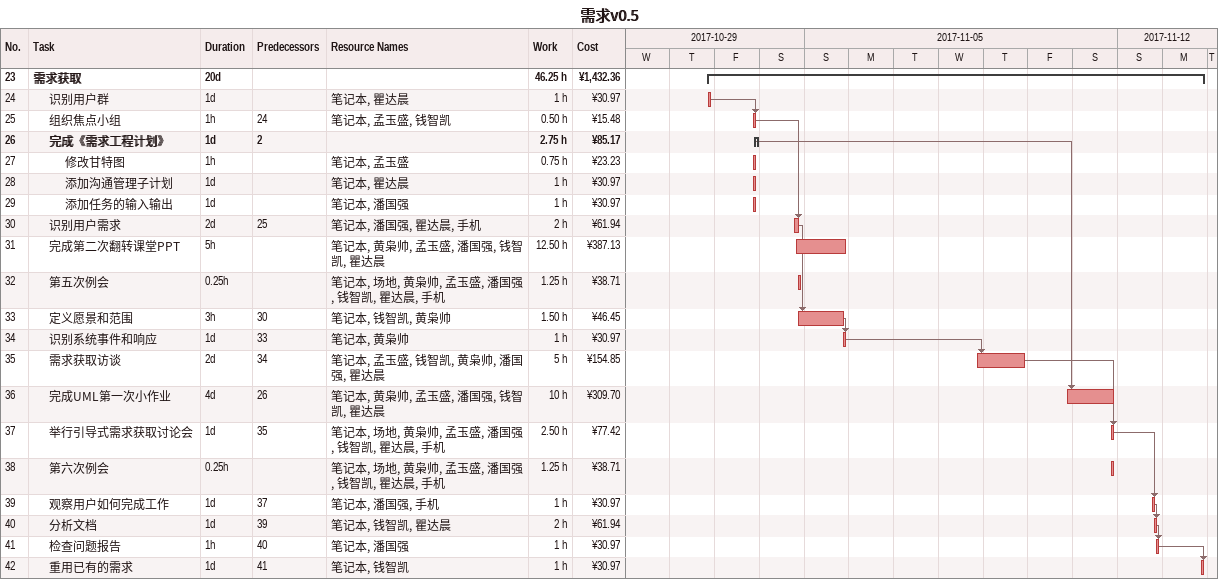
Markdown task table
需求v0.5

| ID | Level | Task | Duration | Start | Finish | Predecessors | Resources | Work (h) | Cost (¥) |
|---|---|---|---|---|---|---|---|---|---|
| 23 | 1 | **需求获取** | 20d | 2017-11-02 | 2017-11-13 |  |  | 46.25 | 1432.36 |
| 24 | 2 | 识别用户群 | 1d | 2017-11-02 | 2017-11-02 |  | 笔记本, 瞿达晨 | 1 | 30.97 |
| 25 | 2 | 组织焦点小组 | 1h | 2017-11-03 | 2017-11-03 | 24 | 笔记本, 孟玉盛, 钱智凯 | 0.50 | 15.48 |
| 26 | 2 | **完成《需求工程计划》** | 1d | 2017-11-03 | 2017-11-03 | 2 |  | 2.75 | 85.17 |
| 27 | 3 | 修改甘特图 | 1h | 2017-11-03 | 2017-11-03 |  | 笔记本, 孟玉盛 | 0.75 | 23.23 |
| 28 | 3 | 添加沟通管理子计划 | 1d | 2017-11-03 | 2017-11-03 |  | 笔记本, 瞿达晨 | 1 | 30.97 |
| 29 | 3 | 添加任务的输入输出 | 1d | 2017-11-03 | 2017-11-03 |  | 笔记本, 潘国强 | 1 | 30.97 |
| 30 | 2 | 识别用户需求 | 2d | 2017-11-04 | 2017-11-04 | 25 | 笔记本, 潘国强, 瞿达晨, 手机 | 2 | 61.94 |
| 31 | 2 | 完成第二次翻转课堂PPT | 5h | 2017-11-04 | 2017-11-05 |  | 笔记本, 黄枭帅, 孟玉盛, 潘国强, 钱智凯, 瞿达晨 | 12.50 | 387.13 |
| 32 | 2 | 第五次例会 | 0.25h | 2017-11-04 | 2017-11-04 |  | 笔记本, 场地, 黄枭帅, 孟玉盛, 潘国强, 钱智凯, 瞿达晨, 手机 | 1.25 | 38.71 |
| 33 | 2 | 定义愿景和范围 | 3h | 2017-11-04 | 2017-11-05 | 30 | 笔记本, 钱智凯, 黄枭帅 | 1.50 | 46.45 |
| 34 | 2 | 识别系统事件和响应 | 1d | 2017-11-05 | 2017-11-05 | 33 | 笔记本, 黄枭帅 | 1 | 30.97 |
| 35 | 2 | 需求获取访谈 | 2d | 2017-11-08 | 2017-11-09 | 34 | 笔记本, 孟玉盛, 钱智凯, 黄枭帅, 潘国强, 瞿达晨 | 5 | 154.85 |
| 36 | 2 | 完成UML第一次小作业 | 4d | 2017-11-10 | 2017-11-11 | 26 | 笔记本, 黄枭帅, 孟玉盛, 潘国强, 钱智凯, 瞿达晨 | 10 | 309.70 |
| 37 | 2 | 举行引导式需求获取讨论会 | 1d | 2017-11-11 | 2017-11-11 | 35 | 笔记本, 场地, 黄枭帅, 孟玉盛, 潘国强, 钱智凯, 瞿达晨, 手机 | 2.50 | 77.42 |
| 38 | 2 | 第六次例会 | 0.25h | 2017-11-11 | 2017-11-11 |  | 笔记本, 场地, 黄枭帅, 孟玉盛, 潘国强, 钱智凯, 瞿达晨, 手机 | 1.25 | 38.71 |
| 39 | 2 | 观察用户如何完成工作 | 1d | 2017-11-12 | 2017-11-12 | 37 | 笔记本, 潘国强, 手机 | 1 | 30.97 |
| 40 | 2 | 分析文档 | 1d | 2017-11-12 | 2017-11-12 | 39 | 笔记本, 钱智凯, 瞿达晨 | 2 | 61.94 |
| 41 | 2 | 检查问题报告 | 1h | 2017-11-12 | 2017-11-12 | 40 | 笔记本, 潘国强 | 1 | 30.97 |
| 42 | 2 | 重用已有的需求 | 1d | 2017-11-13 | 2017-11-13 | 41 | 笔记本, 钱智凯 | 1 | 30.97 |
